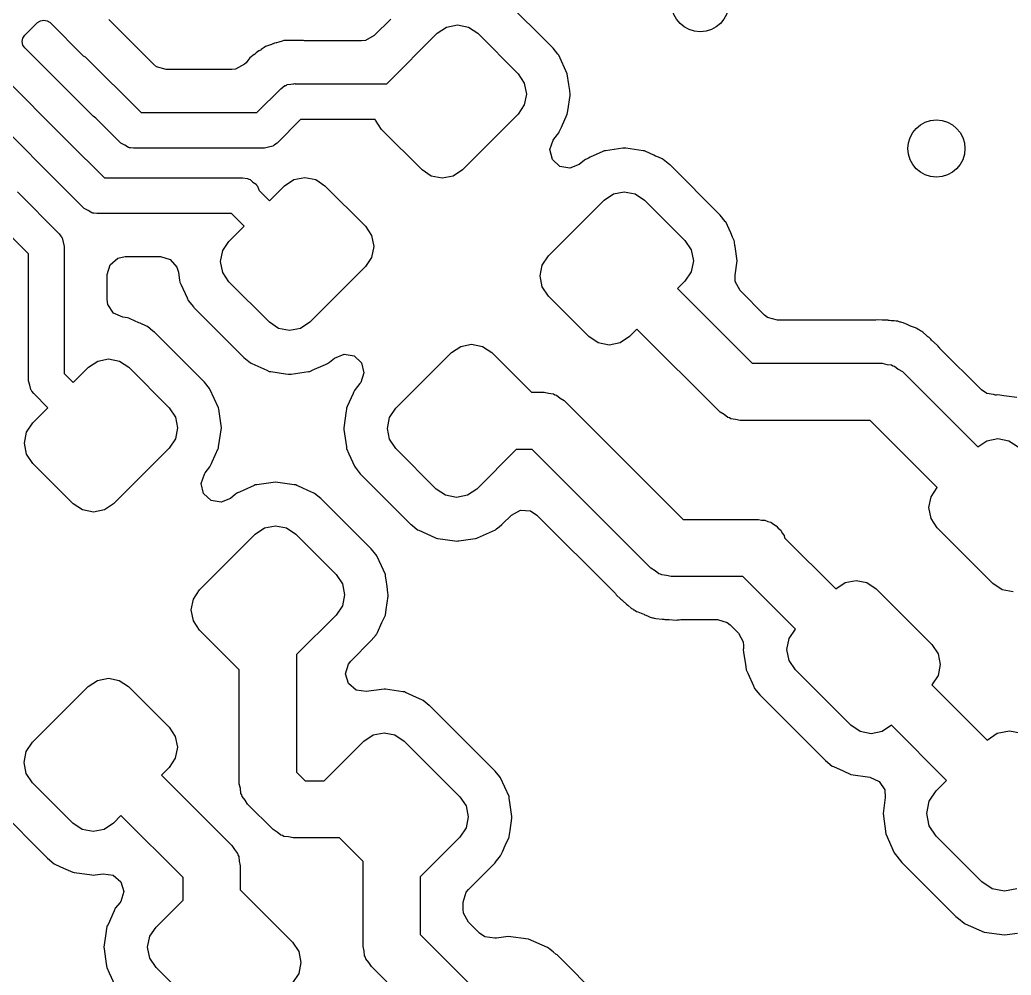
# Model space of a CAD drawing. Extents: x 4.14 to 8.85, y -5.31 to -1.77.
# Drawn here: x 4.9977 to 5.2706, y -3.2776 to -3.0145 of the extents above; entities that cross this region are included whole.
import ezdxf

# ---------------------------------------------------------------- set-up
doc = ezdxf.new("R2010")
doc.units = 0
doc.header["$MEASUREMENT"] = 0
doc.layers.add('BLACK', color=7, linetype='CONTINUOUS')

msp = doc.modelspace()

# ---------------------------------------------------------------- linework, layer by layer
at = {"layer": 'BLACK', "linetype": 'CONTINUOUS'}
for p, q in [((5.14454, -3.02236), (5.13077, -3.00859)), ((4.99908, -3.01881), (5.00256, -3.01533)), ((5.00256, -3.01533), (5.00336, -3.0148)), ((5.00336, -3.0148), (5.0043, -3.01461)), ((5.0043, -3.01461), (5.00525, -3.0148)), ((5.00525, -3.0148), (5.00604, -3.01533)), ((5.00604, -3.01533), (5.01514, -3.02443)), ((5.03449, -3.0268), (5.02218, -3.01449)), ((5.0998, -3.01433), (5.09527, -3.01886)), ((5.09872, -3.03214), (5.11259, -3.01827)), ((5.11259, -3.01827), (5.11514, -3.01657)), ((5.11514, -3.01657), (5.11815, -3.01597)), ((5.11815, -3.01597), (5.12117, -3.01657)), ((5.12117, -3.01657), (5.12372, -3.01827)), ((5.12372, -3.01827), (5.13486, -3.02941)), ((4.99836, -3.02055), (4.99855, -3.01961)), ((4.99855, -3.0215), (4.99836, -3.02055)), ((4.99855, -3.01961), (4.99908, -3.01881)), ((5.06782, -3.02094), (5.06741, -3.02114)), ((5.06823, -3.02087), (5.06782, -3.02094)), ((5.06828, -3.02086), (5.06823, -3.02087)), ((5.06823, -3.02087), (5.06823, -3.02087)), ((5.06833, -3.02085), (5.06828, -3.02086)), ((5.06899, -3.02069), (5.06833, -3.02085)), ((5.06991, -3.02039), (5.06899, -3.02069)), ((5.07035, -3.02025), (5.06991, -3.02039)), ((5.06991, -3.02039), (5.06991, -3.02039)), ((5.07565, -3.02025), (5.07035, -3.02025)), ((5.07579, -3.02029), (5.07565, -3.02025)), ((5.07607, -3.02031), (5.07579, -3.02029)), ((5.09176, -3.02031), (5.07607, -3.02031)), ((5.09282, -3.0202), (5.09176, -3.02031)), ((5.09527, -3.01886), (5.09282, -3.0202)), ((4.99908, -3.02229), (4.99855, -3.0215)), ((5.01788, -3.04108), (4.99908, -3.02229)), ((5.06268, -3.02373), (5.06225, -3.0241)), ((5.06277, -3.02367), (5.06268, -3.02373)), ((5.0631, -3.02334), (5.06277, -3.02367)), ((5.06351, -3.02313), (5.0631, -3.02334)), ((5.06359, -3.02307), (5.06351, -3.02313)), ((5.06408, -3.02278), (5.06359, -3.02307)), ((5.06414, -3.02273), (5.06408, -3.02278)), ((5.06493, -3.02216), (5.06414, -3.02273)), ((5.06414, -3.02273), (5.06414, -3.02273)), ((5.0653, -3.02189), (5.06493, -3.02216)), ((5.06667, -3.02144), (5.0653, -3.02189)), ((5.06674, -3.02142), (5.06667, -3.02144)), ((5.06667, -3.02144), (5.06667, -3.02144)), ((5.06737, -3.02116), (5.06674, -3.02142)), ((5.06741, -3.02114), (5.06737, -3.02116)), ((5.14583, -3.02397), (5.14454, -3.02236)), ((5.01514, -3.02443), (5.01569, -3.02473)), ((5.01569, -3.02473), (5.03104, -3.04008)), ((5.05995, -3.02636), (5.05951, -3.0268)), ((5.06045, -3.02577), (5.05995, -3.02636)), ((5.06075, -3.02536), (5.06045, -3.02577)), ((5.06101, -3.02501), (5.06075, -3.02536)), ((5.0622, -3.02414), (5.06101, -3.02501)), ((5.06225, -3.0241), (5.0622, -3.02414)), ((5.14606, -3.02425), (5.14583, -3.02397)), ((5.1484, -3.02939), (5.14606, -3.02425)), ((5.03531, -3.02746), (5.03449, -3.0268)), ((5.03799, -3.02825), (5.03531, -3.02746)), ((5.05601, -3.02825), (5.03799, -3.02825)), ((5.05706, -3.02813), (5.05601, -3.02825)), ((5.05951, -3.0268), (5.05706, -3.02813)), ((4.99212, -3.02925), (5.01092, -3.04804)), ((5.13486, -3.02941), (5.13656, -3.03196)), ((5.13656, -3.03196), (5.13716, -3.03498)), ((5.14883, -3.03239), (5.1484, -3.02939)), ((5.06296, -3.04008), (5.06952, -3.03352)), ((5.06952, -3.03352), (5.07065, -3.03268)), ((5.07065, -3.03268), (5.071, -3.0326)), ((5.071, -3.0326), (5.07128, -3.03239)), ((5.07128, -3.03239), (5.07233, -3.03231)), ((5.07233, -3.03231), (5.07293, -3.03218)), ((5.07293, -3.03218), (5.07307, -3.03214)), ((5.07307, -3.03214), (5.07312, -3.03214)), ((5.07312, -3.03214), (5.07336, -3.03209)), ((5.07336, -3.03209), (5.0735, -3.03214)), ((5.0735, -3.03214), (5.09872, -3.03214)), ((5.14906, -3.03403), (5.14883, -3.03239)), ((5.14907, -3.03413), (5.14906, -3.03403)), ((5.1492, -3.03498), (5.14907, -3.03413)), ((5.00396, -3.055), (4.98516, -3.03621)), ((5.13716, -3.03498), (5.13656, -3.03799)), ((5.14854, -3.03957), (5.14914, -3.03539)), ((5.14914, -3.03539), (5.1492, -3.03498)), ((5.03104, -3.04008), (5.06296, -3.04008)), ((5.13656, -3.03799), (5.13486, -3.04055)), ((5.1484, -3.04057), (5.14854, -3.03957)), ((5.01863, -3.04159), (5.01788, -3.04108)), ((5.02552, -3.04848), (5.01863, -3.04159)), ((5.07497, -3.04199), (5.06848, -3.04848)), ((5.09553, -3.04199), (5.07497, -3.04199)), ((5.09557, -3.04217), (5.09553, -3.04199)), ((5.09727, -3.04472), (5.09557, -3.04217)), ((5.13486, -3.04055), (5.11955, -3.05586)), ((5.14676, -3.04415), (5.1484, -3.04057)), ((5.10841, -3.05586), (5.09727, -3.04472)), ((5.14606, -3.0457), (5.14619, -3.04542)), ((5.14619, -3.04542), (5.14661, -3.04449)), ((5.14661, -3.04449), (5.14676, -3.04415)), ((5.01092, -3.04804), (5.01092, -3.04804)), ((5.01092, -3.04804), (5.02095, -3.05808)), ((5.14362, -3.0503), (5.14451, -3.04765)), ((5.14451, -3.04765), (5.14472, -3.04738)), ((5.14472, -3.04738), (5.14606, -3.0457)), ((5.02658, -3.04906), (5.02552, -3.04848)), ((5.0276, -3.04972), (5.02658, -3.04906)), ((5.02785, -3.04976), (5.0276, -3.04972)), ((5.02795, -3.04981), (5.02785, -3.04976)), ((5.02813, -3.0498), (5.02795, -3.04981)), ((5.029, -3.04992), (5.02813, -3.0498)), ((5.065, -3.04992), (5.029, -3.04992)), ((5.06616, -3.04958), (5.065, -3.04992)), ((5.06735, -3.04932), (5.06616, -3.04958)), ((5.06755, -3.04917), (5.06735, -3.04932)), ((5.06766, -3.04914), (5.06755, -3.04917)), ((5.06778, -3.049), (5.06766, -3.04914)), ((5.06848, -3.04848), (5.06778, -3.049)), ((5.14431, -3.05301), (5.14362, -3.0503)), ((5.15818, -3.05082), (5.15472, -3.05239)), ((5.1585, -3.05067), (5.15818, -3.05082)), ((5.15818, -3.05082), (5.15818, -3.05082)), ((5.15885, -3.05062), (5.1585, -3.05067)), ((5.15891, -3.05061), (5.15885, -3.05062)), ((5.15885, -3.05062), (5.15885, -3.05062)), ((5.16367, -3.04993), (5.15891, -3.05061)), ((5.15891, -3.05061), (5.15891, -3.05061)), ((5.16409, -3.04987), (5.16367, -3.04993)), ((5.1645, -3.04993), (5.16409, -3.04987)), ((5.16926, -3.05061), (5.1645, -3.04993)), ((5.16933, -3.05062), (5.16926, -3.05061)), ((5.16926, -3.05061), (5.16926, -3.05061)), ((5.16968, -3.05067), (5.16933, -3.05062)), ((5.16933, -3.05062), (5.16933, -3.05062)), ((5.17, -3.05082), (5.16968, -3.05067)), ((5.17223, -3.05183), (5.17, -3.05082)), ((5.17, -3.05082), (5.17, -3.05082)), ((5.14636, -3.05492), (5.14431, -3.05301)), ((5.15312, -3.0532), (5.15169, -3.05435)), ((5.15336, -3.05301), (5.15312, -3.0532)), ((5.15365, -3.05288), (5.15336, -3.05301)), ((5.15422, -3.05262), (5.15365, -3.05288)), ((5.15365, -3.05288), (5.15365, -3.05288)), ((5.15472, -3.05239), (5.15422, -3.05262)), ((5.15422, -3.05262), (5.15422, -3.05262)), ((5.17271, -3.05205), (5.17223, -3.05183)), ((5.17351, -3.05241), (5.17271, -3.05205)), ((5.17448, -3.05285), (5.17351, -3.05241)), ((5.17481, -3.05301), (5.17448, -3.05285)), ((5.17448, -3.05285), (5.17448, -3.05285)), ((5.17663, -3.05447), (5.17481, -3.05301)), ((5.01543, -3.06648), (5.00396, -3.055)), ((5.00396, -3.055), (5.00396, -3.055)), ((5.11096, -3.05756), (5.10841, -3.05586)), ((5.11955, -3.05586), (5.11699, -3.05756)), ((5.14911, -3.05542), (5.14636, -3.05492)), ((5.15169, -3.05435), (5.14911, -3.05542)), ((5.1767, -3.05452), (5.17663, -3.05447)), ((5.19048, -3.0683), (5.1767, -3.05452)), ((5.02095, -3.05808), (5.059, -3.05808)), ((5.059, -3.05808), (5.0604, -3.05828)), ((5.0604, -3.05828), (5.0607, -3.05847)), ((5.0607, -3.05847), (5.06105, -3.05853)), ((5.06105, -3.05853), (5.06184, -3.05921)), ((5.06184, -3.05921), (5.06273, -3.05978)), ((5.07055, -3.06024), (5.07311, -3.05853)), ((5.07311, -3.05853), (5.07612, -3.05794)), ((5.07612, -3.05794), (5.07913, -3.05853)), ((5.07913, -3.05853), (5.08169, -3.06024)), ((5.11398, -3.05816), (5.11096, -3.05756)), ((5.11699, -3.05756), (5.11398, -3.05816)), ((4.997, -3.06196), (5.00848, -3.07345)), ((5.06273, -3.05978), (5.06287, -3.06011)), ((5.06287, -3.06011), (5.06314, -3.06034)), ((5.06314, -3.06034), (5.06344, -3.06135)), ((5.06344, -3.06135), (5.06354, -3.06158)), ((5.06354, -3.06158), (5.06638, -3.06442)), ((5.06638, -3.06442), (5.07055, -3.06024)), ((5.08169, -3.06024), (5.09282, -3.07138)), ((5.16107, -3.0625), (5.16409, -3.0619)), ((5.16409, -3.0619), (5.1671, -3.0625)), ((5.14321, -3.07952), (5.15852, -3.06421)), ((5.15852, -3.06421), (5.16107, -3.0625)), ((5.1671, -3.0625), (5.16966, -3.06421)), ((5.16966, -3.06421), (5.18079, -3.07534)), ((5.0165, -3.06706), (5.01543, -3.06648)), ((5.01751, -3.06772), (5.0165, -3.06706)), ((5.00008, -3.07897), (4.99004, -3.06892)), ((5.01777, -3.06776), (5.01751, -3.06772)), ((5.01786, -3.06781), (5.01777, -3.06776)), ((5.01804, -3.0678), (5.01786, -3.06781)), ((5.01891, -3.06792), (5.01804, -3.0678)), ((5.05596, -3.06792), (5.01891, -3.06792)), ((5.05942, -3.07138), (5.05596, -3.06792)), ((5.19189, -3.07005), (5.19048, -3.0683)), ((5.19199, -3.07019), (5.19189, -3.07005)), ((5.05524, -3.07555), (5.05942, -3.07138)), ((5.09282, -3.07138), (5.09453, -3.07393)), ((5.19337, -3.0732), (5.19199, -3.07019)), ((5.00848, -3.07345), (5.009, -3.07415)), ((5.009, -3.07415), (5.00914, -3.07427)), ((5.00914, -3.07427), (5.00917, -3.07438)), ((5.00917, -3.07438), (5.00932, -3.07458)), ((5.00932, -3.07458), (5.00958, -3.07576)), ((5.05353, -3.07811), (5.05524, -3.07555)), ((5.09453, -3.07393), (5.09513, -3.07695)), ((5.18079, -3.07534), (5.1825, -3.0779)), ((5.19389, -3.07436), (5.19337, -3.0732)), ((5.19433, -3.07532), (5.19389, -3.07436)), ((5.19438, -3.07567), (5.19433, -3.07532)), ((5.00958, -3.07576), (5.00992, -3.07693)), ((5.00992, -3.07693), (5.00992, -3.11196)), ((5.05294, -3.08112), (5.05353, -3.07811)), ((5.09513, -3.07695), (5.09453, -3.07996)), ((5.1825, -3.0779), (5.1831, -3.08091)), ((5.19439, -3.07574), (5.19438, -3.07567)), ((5.19453, -3.07668), (5.19439, -3.07574)), ((5.19439, -3.07574), (5.19439, -3.07574)), ((5.19456, -3.07695), (5.19453, -3.07668)), ((5.19513, -3.08091), (5.19456, -3.07695)), ((5.00008, -3.114), (5.00008, -3.07897)), ((5.02254, -3.08203), (5.02465, -3.0802)), ((5.02465, -3.0802), (5.02671, -3.07975)), ((5.02671, -3.07975), (5.03641, -3.07975)), ((5.03641, -3.07975), (5.03909, -3.08054)), ((5.03909, -3.08054), (5.04092, -3.08265)), ((5.09453, -3.07996), (5.09282, -3.08251)), ((5.1415, -3.08207), (5.14321, -3.07952)), ((5.1831, -3.08091), (5.1825, -3.08393)), ((5.19456, -3.08489), (5.19513, -3.08091)), ((5.02175, -3.08471), (5.02254, -3.08203)), ((5.04092, -3.08265), (5.04132, -3.08401)), ((5.05353, -3.08413), (5.05294, -3.08112)), ((5.09282, -3.08251), (5.07751, -3.09782)), ((5.1409, -3.08509), (5.1415, -3.08207)), ((5.02175, -3.09155), (5.02175, -3.08471)), ((5.04132, -3.08401), (5.04165, -3.08635)), ((5.04165, -3.08635), (5.0417, -3.08671)), ((5.05524, -3.08669), (5.05353, -3.08413)), ((5.1415, -3.0881), (5.1409, -3.08509)), ((5.18079, -3.08648), (5.1787, -3.08857)), ((5.1825, -3.08393), (5.18079, -3.08648)), ((5.19462, -3.08664), (5.19456, -3.08489)), ((5.0417, -3.08671), (5.04173, -3.08677)), ((5.04173, -3.08677), (5.04197, -3.0873)), ((5.04197, -3.0873), (5.04372, -3.09115)), ((5.06638, -3.09782), (5.05524, -3.08669)), ((5.14321, -3.09066), (5.1415, -3.0881)), ((5.1787, -3.08857), (5.19926, -3.10913)), ((5.19596, -3.0891), (5.19462, -3.08664)), ((5.20271, -3.09584), (5.19596, -3.0891)), ((5.02195, -3.09295), (5.02175, -3.09155)), ((5.04372, -3.09115), (5.04404, -3.09185)), ((5.04404, -3.09185), (5.04547, -3.09363)), ((5.15434, -3.10179), (5.14321, -3.09066)), ((5.02347, -3.0953), (5.02195, -3.09295)), ((5.04547, -3.09363), (5.04556, -3.09374)), ((5.04556, -3.09374), (5.05933, -3.10751)), ((5.02601, -3.09646), (5.02347, -3.0953)), ((5.02729, -3.09664), (5.02601, -3.09646)), ((5.02771, -3.0967), (5.02729, -3.09664)), ((5.02729, -3.09664), (5.02729, -3.09664)), ((5.02803, -3.09685), (5.02771, -3.0967)), ((5.03048, -3.09796), (5.02803, -3.09685)), ((5.02803, -3.09685), (5.02803, -3.09685)), ((5.20353, -3.09651), (5.20271, -3.09584)), ((5.20622, -3.0973), (5.20353, -3.09651)), ((5.23245, -3.0973), (5.20622, -3.0973)), ((5.23289, -3.09725), (5.23245, -3.0973)), ((5.2333, -3.09723), (5.23289, -3.09725)), ((5.23289, -3.09725), (5.23289, -3.09725)), ((5.23371, -3.09714), (5.2333, -3.09723)), ((5.23503, -3.09724), (5.23371, -3.09714)), ((5.23564, -3.09728), (5.23503, -3.09724)), ((5.236, -3.0973), (5.23564, -3.09728)), ((5.2366, -3.0973), (5.236, -3.0973)), ((5.23682, -3.09733), (5.2366, -3.0973)), ((5.23712, -3.09738), (5.23682, -3.09733)), ((5.23682, -3.09733), (5.23682, -3.09733)), ((5.23751, -3.09742), (5.23712, -3.09738)), ((5.23787, -3.09745), (5.23751, -3.09742)), ((5.23801, -3.09746), (5.23787, -3.09745)), ((5.23836, -3.09748), (5.23801, -3.09746)), ((5.03081, -3.09811), (5.03048, -3.09796)), ((5.03251, -3.09889), (5.03081, -3.09811)), ((5.03285, -3.09904), (5.03251, -3.09889)), ((5.03251, -3.09889), (5.03251, -3.09889)), ((5.03434, -3.10024), (5.03285, -3.09904)), ((5.06893, -3.09953), (5.06638, -3.09782)), ((5.07195, -3.10013), (5.06893, -3.09953)), ((5.07496, -3.09953), (5.07195, -3.10013)), ((5.07751, -3.09782), (5.07496, -3.09953)), ((5.16757, -3.0997), (5.16548, -3.10179)), ((5.19043, -3.12257), (5.16757, -3.0997)), ((5.23892, -3.09753), (5.23836, -3.09748)), ((5.23934, -3.09756), (5.23892, -3.09753)), ((5.23892, -3.09753), (5.23892, -3.09753)), ((5.23973, -3.0977), (5.23934, -3.09756)), ((5.24004, -3.09777), (5.23973, -3.0977)), ((5.24017, -3.09781), (5.24004, -3.09777)), ((5.24047, -3.0979), (5.24017, -3.09781)), ((5.24089, -3.09796), (5.24047, -3.0979)), ((5.24195, -3.09846), (5.24089, -3.09796)), ((5.24251, -3.09873), (5.24195, -3.09846)), ((5.24254, -3.09874), (5.24251, -3.09873)), ((5.24251, -3.09873), (5.24251, -3.09873)), ((5.24291, -3.0989), (5.24254, -3.09874)), ((5.24423, -3.09939), (5.24291, -3.0989)), ((5.24463, -3.09954), (5.24423, -3.09939)), ((5.24496, -3.09979), (5.24463, -3.09954)), ((5.24523, -3.09994), (5.24496, -3.09979)), ((5.24536, -3.10001), (5.24523, -3.09994)), ((5.24562, -3.10018), (5.24536, -3.10001)), ((5.24585, -3.10029), (5.24562, -3.10018)), ((5.03474, -3.10056), (5.03434, -3.10024)), ((5.04851, -3.11433), (5.03474, -3.10056)), ((5.1569, -3.1035), (5.15434, -3.10179)), ((5.16548, -3.10179), (5.16293, -3.1035)), ((5.246, -3.10036), (5.24585, -3.10029)), ((5.24626, -3.1006), (5.246, -3.10036)), ((5.24737, -3.10157), (5.24626, -3.1006)), ((5.24768, -3.10182), (5.24737, -3.10157)), ((5.24771, -3.10185), (5.24768, -3.10182)), ((5.24786, -3.10196), (5.24771, -3.10185)), ((5.24771, -3.10185), (5.24771, -3.10185)), ((5.248, -3.10207), (5.24786, -3.10196)), ((5.24844, -3.10251), (5.248, -3.10207)), ((5.24866, -3.10272), (5.24844, -3.10251)), ((5.24869, -3.10274), (5.24866, -3.10272)), ((5.25023, -3.1041), (5.24869, -3.10274)), ((5.24869, -3.10274), (5.24869, -3.10274)), ((5.11649, -3.10618), (5.11904, -3.10447)), ((5.11904, -3.10447), (5.12205, -3.10387)), ((5.12205, -3.10387), (5.12507, -3.10447)), ((5.12507, -3.10447), (5.12762, -3.10618)), ((5.15991, -3.1041), (5.1569, -3.1035)), ((5.16293, -3.1035), (5.15991, -3.1041)), ((5.25045, -3.10445), (5.25023, -3.1041)), ((5.25067, -3.10471), (5.25045, -3.10445)), ((5.25093, -3.105), (5.25067, -3.10471)), ((5.25095, -3.10502), (5.25093, -3.105)), ((5.26241, -3.11648), (5.25095, -3.10502)), ((5.01911, -3.10853), (5.02212, -3.10794)), ((5.02212, -3.10794), (5.02513, -3.10853)), ((5.05933, -3.10751), (5.06122, -3.10903)), ((5.08291, -3.10883), (5.08434, -3.10768)), ((5.08434, -3.10768), (5.08693, -3.10662)), ((5.08693, -3.10662), (5.08968, -3.10712)), ((5.08968, -3.10712), (5.09172, -3.10902)), ((5.10118, -3.12149), (5.11649, -3.10618)), ((5.12762, -3.10618), (5.13854, -3.11709)), ((5.01238, -3.11442), (5.01655, -3.11024)), ((5.01655, -3.11024), (5.01911, -3.10853)), ((5.02513, -3.10853), (5.02769, -3.11024)), ((5.02769, -3.11024), (5.03882, -3.12138)), ((5.06122, -3.10903), (5.06155, -3.10918)), ((5.06155, -3.10918), (5.06155, -3.10918)), ((5.06155, -3.10918), (5.06571, -3.11107)), ((5.06571, -3.11107), (5.06636, -3.11136)), ((5.07753, -3.11136), (5.07811, -3.1111)), ((5.07811, -3.1111), (5.07818, -3.11107)), ((5.07818, -3.11107), (5.08182, -3.10942)), ((5.08182, -3.10942), (5.08239, -3.10916)), ((5.08182, -3.10942), (5.08182, -3.10942)), ((5.08239, -3.10916), (5.08267, -3.10903)), ((5.08239, -3.10916), (5.08239, -3.10916)), ((5.08267, -3.10903), (5.08291, -3.10883)), ((5.09172, -3.10902), (5.09241, -3.11173)), ((5.19926, -3.10913), (5.23508, -3.10913)), ((5.23508, -3.10913), (5.23636, -3.10942)), ((5.23636, -3.10942), (5.23767, -3.10957)), ((5.23767, -3.10957), (5.23805, -3.10981)), ((5.23805, -3.10981), (5.23849, -3.10991)), ((5.23849, -3.10991), (5.23952, -3.11073)), ((5.23952, -3.11073), (5.24063, -3.11143)), ((5.00992, -3.11196), (5.01238, -3.11442)), ((5.06636, -3.11136), (5.06671, -3.11141)), ((5.06671, -3.11141), (5.06671, -3.11141)), ((5.06671, -3.11141), (5.06677, -3.11142)), ((5.06677, -3.11142), (5.06677, -3.11142)), ((5.06677, -3.11142), (5.07085, -3.11201)), ((5.07085, -3.11201), (5.0716, -3.11211)), ((5.0716, -3.11211), (5.07195, -3.11216)), ((5.07195, -3.11216), (5.07236, -3.1121)), ((5.07236, -3.1121), (5.07712, -3.11142)), ((5.07712, -3.11142), (5.07718, -3.11141)), ((5.07712, -3.11142), (5.07712, -3.11142)), ((5.07718, -3.11141), (5.07753, -3.11136)), ((5.07718, -3.11141), (5.07718, -3.11141)), ((5.09241, -3.11173), (5.09152, -3.11438)), ((5.24063, -3.11143), (5.26138, -3.13218)), ((5.00042, -3.11516), (5.00008, -3.114)), ((5.00068, -3.11635), (5.00042, -3.11516)), ((5.00083, -3.11655), (5.00068, -3.11635)), ((5.00086, -3.11666), (5.00083, -3.11655)), ((5.04989, -3.11605), (5.04851, -3.11433)), ((5.05003, -3.11622), (5.04989, -3.11605)), ((5.05236, -3.12136), (5.05003, -3.11622)), ((5.08997, -3.11633), (5.08984, -3.11661)), ((5.09132, -3.11466), (5.08997, -3.11633)), ((5.09152, -3.11438), (5.09132, -3.11466)), ((5.26386, -3.11748), (5.26241, -3.11648)), ((5.001, -3.11678), (5.00086, -3.11666)), ((5.00152, -3.11748), (5.001, -3.11678)), ((5.00542, -3.12138), (5.00152, -3.11748)), ((5.08945, -3.11748), (5.08783, -3.12104)), ((5.08958, -3.11718), (5.08945, -3.11748)), ((5.08984, -3.11661), (5.08958, -3.11718)), ((5.08958, -3.11718), (5.08958, -3.11718)), ((5.08984, -3.11661), (5.08984, -3.11661)), ((5.13854, -3.11709), (5.14198, -3.11709)), ((5.14198, -3.11709), (5.14326, -3.11739)), ((5.14326, -3.11739), (5.14457, -3.11754)), ((5.14457, -3.11754), (5.14495, -3.11778)), ((5.14495, -3.11778), (5.14539, -3.11788)), ((5.14539, -3.11788), (5.14642, -3.1187)), ((5.14642, -3.1187), (5.14753, -3.1194)), ((5.26573, -3.11775), (5.26386, -3.11748)), ((5.26626, -3.1179), (5.26573, -3.11775)), ((5.26653, -3.1179), (5.26626, -3.1179)), ((5.26695, -3.11784), (5.26653, -3.1179)), ((5.26852, -3.11806), (5.26695, -3.11784)), ((5.26929, -3.11817), (5.26852, -3.11806)), ((5.27212, -3.11858), (5.26929, -3.11817)), ((5.00124, -3.12555), (5.00542, -3.12138)), ((5.03882, -3.12138), (5.04053, -3.12393)), ((5.05242, -3.12177), (5.05236, -3.12136)), ((5.05279, -3.12431), (5.05242, -3.12177)), ((5.05242, -3.12177), (5.05242, -3.12177)), ((5.08758, -3.12188), (5.08753, -3.12218)), ((5.08764, -3.12147), (5.08758, -3.12188)), ((5.08758, -3.12188), (5.08758, -3.12188)), ((5.08783, -3.12104), (5.08764, -3.12147)), ((5.09947, -3.12404), (5.10118, -3.12149)), ((5.14753, -3.1194), (5.18026, -3.15213)), ((5.04053, -3.12393), (5.04113, -3.12695)), ((5.05316, -3.12695), (5.05279, -3.12431)), ((5.08753, -3.12218), (5.08686, -3.12687)), ((5.09887, -3.12705), (5.09947, -3.12404)), ((5.19155, -3.12327), (5.19043, -3.12257)), ((5.19257, -3.12409), (5.19155, -3.12327)), ((5.19301, -3.12419), (5.19257, -3.12409)), ((5.1934, -3.12443), (5.19301, -3.12419)), ((5.1947, -3.12458), (5.1934, -3.12443)), ((5.19599, -3.12487), (5.1947, -3.12458)), ((4.99953, -3.12811), (5.00124, -3.12555)), ((5.04113, -3.12695), (5.04053, -3.12996)), ((5.05241, -3.13218), (5.05316, -3.12695)), ((5.08686, -3.12687), (5.08684, -3.12705)), ((5.08684, -3.12705), (5.08689, -3.1274)), ((5.08689, -3.1274), (5.08757, -3.13218)), ((5.09947, -3.13007), (5.09887, -3.12705)), ((5.2318, -3.12487), (5.19599, -3.12487)), ((5.25024, -3.14331), (5.2318, -3.12487)), ((4.99894, -3.13112), (4.99953, -3.12811)), ((5.04053, -3.12996), (5.03882, -3.13251)), ((5.10118, -3.13262), (5.09947, -3.13007)), ((5.26393, -3.13047), (5.26695, -3.12987)), ((5.26695, -3.12987), (5.26996, -3.13047)), ((4.99953, -3.13413), (4.99894, -3.13112)), ((5.03882, -3.13251), (5.02351, -3.14782)), ((5.05065, -3.1363), (5.05231, -3.13264)), ((5.05231, -3.13264), (5.05236, -3.13253)), ((5.05236, -3.13253), (5.05241, -3.13218)), ((5.08757, -3.13218), (5.08764, -3.13264)), ((5.08764, -3.13264), (5.08829, -3.13408)), ((5.11231, -3.14376), (5.10118, -3.13262)), ((5.13436, -3.13284), (5.12345, -3.14376)), ((5.13871, -3.13284), (5.13436, -3.13284)), ((5.17143, -3.16557), (5.13871, -3.13284)), ((5.26138, -3.13218), (5.26393, -3.13047)), ((5.26996, -3.13047), (5.27251, -3.13218)), ((5.00124, -3.13669), (4.99953, -3.13413)), ((5.08829, -3.13408), (5.08983, -3.13746)), ((5.01238, -3.14782), (5.00124, -3.13669)), ((5.04868, -3.13934), (5.05003, -3.13767)), ((5.05003, -3.13767), (5.05047, -3.1367)), ((5.05047, -3.1367), (5.05065, -3.1363)), ((5.08983, -3.13746), (5.08997, -3.13778)), ((5.08997, -3.13778), (5.09139, -3.13955)), ((5.04759, -3.14227), (5.04848, -3.13962)), ((5.04848, -3.13962), (5.04868, -3.13934)), ((5.09139, -3.13955), (5.09149, -3.13967)), ((5.09149, -3.13967), (5.10526, -3.15344)), ((5.04828, -3.14498), (5.04759, -3.14227)), ((5.06215, -3.14278), (5.05937, -3.14404)), ((5.06247, -3.14264), (5.06215, -3.14278)), ((5.06215, -3.14278), (5.06215, -3.14278)), ((5.06282, -3.14259), (5.06247, -3.14264)), ((5.06288, -3.14258), (5.06282, -3.14259)), ((5.06282, -3.14259), (5.06282, -3.14259)), ((5.06741, -3.14193), (5.06288, -3.14258)), ((5.06288, -3.14258), (5.06288, -3.14258)), ((5.06805, -3.14184), (5.06741, -3.14193)), ((5.0687, -3.14193), (5.06805, -3.14184)), ((5.07323, -3.14258), (5.0687, -3.14193)), ((5.07329, -3.14259), (5.07323, -3.14258)), ((5.07323, -3.14258), (5.07323, -3.14258)), ((5.07364, -3.14264), (5.07329, -3.14259)), ((5.07329, -3.14259), (5.07329, -3.14259)), ((5.07396, -3.14278), (5.07364, -3.14264)), ((5.07524, -3.14336), (5.07396, -3.14278)), ((5.07396, -3.14278), (5.07396, -3.14278)), ((5.07562, -3.14354), (5.07524, -3.14336)), ((5.07798, -3.14461), (5.07562, -3.14354)), ((5.11487, -3.14547), (5.11231, -3.14376)), ((5.12345, -3.14376), (5.12089, -3.14547)), ((5.24853, -3.14587), (5.25024, -3.14331)), ((5.05032, -3.14688), (5.04828, -3.14498)), ((5.05566, -3.14632), (5.05307, -3.14738)), ((5.05709, -3.14517), (5.05566, -3.14632)), ((5.05733, -3.14497), (5.05709, -3.14517)), ((5.05761, -3.14484), (5.05733, -3.14497)), ((5.05818, -3.14458), (5.05761, -3.14484)), ((5.05761, -3.14484), (5.05761, -3.14484)), ((5.05937, -3.14404), (5.05818, -3.14458)), ((5.05818, -3.14458), (5.05818, -3.14458)), ((5.07845, -3.14482), (5.07798, -3.14461)), ((5.07878, -3.14497), (5.07845, -3.14482)), ((5.07845, -3.14482), (5.07845, -3.14482)), ((5.0805, -3.14635), (5.07878, -3.14497)), ((5.08067, -3.14649), (5.0805, -3.14635)), ((5.09444, -3.16026), (5.08067, -3.14649)), ((5.11788, -3.14606), (5.11487, -3.14547)), ((5.12089, -3.14547), (5.11788, -3.14606)), ((5.24794, -3.14888), (5.24853, -3.14587)), ((5.01493, -3.14953), (5.01238, -3.14782)), ((5.02351, -3.14782), (5.02096, -3.14953)), ((5.05307, -3.14738), (5.05032, -3.14688)), ((5.24853, -3.15189), (5.24794, -3.14888)), ((5.01795, -3.15013), (5.01493, -3.14953)), ((5.02096, -3.14953), (5.01795, -3.15013)), ((5.13049, -3.15344), (5.13303, -3.15091)), ((5.13303, -3.15091), (5.13548, -3.14957)), ((5.13548, -3.14957), (5.13827, -3.14977)), ((5.13827, -3.14977), (5.14004, -3.15091)), ((5.14004, -3.15091), (5.16111, -3.17198)), ((5.25024, -3.15445), (5.24853, -3.15189)), ((5.06249, -3.15618), (5.06504, -3.15447)), ((5.06504, -3.15447), (5.06805, -3.15387)), ((5.06805, -3.15387), (5.07107, -3.15447)), ((5.07107, -3.15447), (5.07362, -3.15618)), ((5.10526, -3.15344), (5.10537, -3.15353)), ((5.10537, -3.15353), (5.10537, -3.15353)), ((5.10537, -3.15353), (5.10576, -3.15384)), ((5.10576, -3.15384), (5.10715, -3.15496)), ((5.1286, -3.15496), (5.12889, -3.15473)), ((5.12889, -3.15473), (5.12961, -3.15415)), ((5.12961, -3.15415), (5.13039, -3.15353)), ((5.13039, -3.15353), (5.13049, -3.15344)), ((5.13039, -3.15353), (5.13039, -3.15353)), ((5.18026, -3.15213), (5.20101, -3.15213)), ((5.20101, -3.15213), (5.20187, -3.15232)), ((5.20187, -3.15232), (5.20276, -3.15232)), ((5.20276, -3.15232), (5.20356, -3.15271)), ((5.20356, -3.15271), (5.20443, -3.15291)), ((5.20443, -3.15291), (5.20512, -3.15346)), ((5.20512, -3.15346), (5.20591, -3.15385)), ((5.20591, -3.15385), (5.20647, -3.15454)), ((5.20647, -3.15454), (5.20716, -3.1551)), ((5.26555, -3.16976), (5.25024, -3.15445)), ((5.04718, -3.17149), (5.06249, -3.15618)), ((5.07362, -3.15618), (5.08476, -3.16731)), ((5.10715, -3.15496), (5.10749, -3.15511)), ((5.10749, -3.15511), (5.10749, -3.15511)), ((5.10749, -3.15511), (5.11189, -3.15712)), ((5.11189, -3.15712), (5.11229, -3.1573)), ((5.11229, -3.1573), (5.11264, -3.15735)), ((5.11264, -3.15735), (5.11264, -3.15735)), ((5.11264, -3.15735), (5.11271, -3.15736)), ((5.11271, -3.15736), (5.11271, -3.15736)), ((5.11271, -3.15736), (5.11747, -3.15804)), ((5.11857, -3.158), (5.12305, -3.15736)), ((5.12305, -3.15736), (5.12312, -3.15735)), ((5.12305, -3.15736), (5.12305, -3.15736)), ((5.12312, -3.15735), (5.12347, -3.1573)), ((5.12312, -3.15735), (5.12312, -3.15735)), ((5.12347, -3.1573), (5.12369, -3.15719)), ((5.12369, -3.15719), (5.1286, -3.15496)), ((5.20716, -3.1551), (5.20754, -3.15589)), ((5.20754, -3.15589), (5.2081, -3.15659)), ((5.2081, -3.15659), (5.20823, -3.15716)), ((5.20823, -3.15716), (5.22231, -3.17124)), ((5.11747, -3.15804), (5.11788, -3.1581)), ((5.11788, -3.1581), (5.11823, -3.15805)), ((5.11823, -3.15805), (5.11857, -3.158)), ((5.09573, -3.16187), (5.09444, -3.16026)), ((5.09596, -3.16215), (5.09573, -3.16187)), ((5.09722, -3.16491), (5.09596, -3.16215)), ((5.09775, -3.16609), (5.09722, -3.16491)), ((5.17255, -3.16627), (5.17143, -3.16557)), ((5.08476, -3.16731), (5.08647, -3.16987)), ((5.0983, -3.16729), (5.09775, -3.16609)), ((5.09834, -3.16755), (5.0983, -3.16729)), ((5.09836, -3.16771), (5.09834, -3.16755)), ((5.09851, -3.16879), (5.09836, -3.16771)), ((5.09836, -3.16771), (5.09836, -3.16771)), ((5.17357, -3.16709), (5.17255, -3.16627)), ((5.17401, -3.16719), (5.17357, -3.16709)), ((5.1744, -3.16743), (5.17401, -3.16719)), ((5.1757, -3.16758), (5.1744, -3.16743)), ((5.17699, -3.16787), (5.1757, -3.16758)), ((5.19667, -3.16787), (5.17699, -3.16787)), ((5.21118, -3.18238), (5.19667, -3.16787)), ((5.08647, -3.16987), (5.08706, -3.17288)), ((5.09877, -3.17056), (5.09851, -3.16879)), ((5.09902, -3.17233), (5.09877, -3.17056)), ((5.22231, -3.17124), (5.22487, -3.16953)), ((5.22487, -3.16953), (5.22788, -3.16894)), ((5.22788, -3.16894), (5.23089, -3.16953)), ((5.23089, -3.16953), (5.23345, -3.17124)), ((5.26811, -3.17147), (5.26555, -3.16976)), ((5.04547, -3.17404), (5.04718, -3.17149)), ((5.08706, -3.17288), (5.08647, -3.17589)), ((5.09851, -3.17695), (5.09904, -3.17329)), ((5.0991, -3.17288), (5.09902, -3.17233)), ((5.09904, -3.17329), (5.0991, -3.17288)), ((5.16111, -3.17198), (5.16113, -3.172)), ((5.16113, -3.172), (5.1614, -3.17229)), ((5.1614, -3.17229), (5.16162, -3.17255)), ((5.16162, -3.17255), (5.16184, -3.1729)), ((5.16184, -3.1729), (5.16314, -3.17405)), ((5.23345, -3.17124), (5.24876, -3.18655)), ((5.27112, -3.17206), (5.26811, -3.17147)), ((5.04487, -3.17705), (5.04547, -3.17404)), ((5.08647, -3.17589), (5.08476, -3.17845)), ((5.16314, -3.17405), (5.1634, -3.17428)), ((5.1634, -3.17428), (5.16363, -3.17449)), ((5.16363, -3.17449), (5.16407, -3.17493)), ((5.16407, -3.17493), (5.16421, -3.17504)), ((5.16421, -3.17504), (5.16421, -3.17504)), ((5.16421, -3.17504), (5.16439, -3.17518)), ((5.16439, -3.17518), (5.1647, -3.17543)), ((5.1647, -3.17543), (5.16506, -3.17574)), ((5.16506, -3.17574), (5.16607, -3.17664)), ((5.04547, -3.18007), (5.04487, -3.17705)), ((5.08476, -3.17845), (5.07384, -3.18936)), ((5.09735, -3.18055), (5.0983, -3.17847)), ((5.0983, -3.17847), (5.09851, -3.17695)), ((5.16607, -3.17664), (5.16639, -3.17679)), ((5.16639, -3.17679), (5.16639, -3.17679)), ((5.16639, -3.17679), (5.16645, -3.17682)), ((5.16645, -3.17682), (5.16671, -3.17699)), ((5.16671, -3.17699), (5.16683, -3.17706)), ((5.16683, -3.17706), (5.16711, -3.17721)), ((5.16711, -3.17721), (5.16744, -3.17746)), ((5.16744, -3.17746), (5.16783, -3.17761)), ((5.16783, -3.17761), (5.16783, -3.17761)), ((5.16783, -3.17761), (5.16915, -3.1781)), ((5.16915, -3.1781), (5.16952, -3.17826)), ((5.16952, -3.17826), (5.16955, -3.17827)), ((5.16955, -3.17827), (5.16955, -3.17827)), ((5.16955, -3.17827), (5.17063, -3.17878)), ((5.17063, -3.17878), (5.17118, -3.17904)), ((5.17118, -3.17904), (5.17153, -3.17909)), ((5.17153, -3.17909), (5.17153, -3.17909)), ((5.17153, -3.17909), (5.17159, -3.1791)), ((5.17159, -3.1791), (5.17189, -3.17919)), ((5.17189, -3.17919), (5.17203, -3.17923)), ((5.17203, -3.17923), (5.17233, -3.1793)), ((5.17233, -3.1793), (5.17273, -3.17944)), ((5.04718, -3.18262), (5.04547, -3.18007)), ((5.0961, -3.1833), (5.09735, -3.18055)), ((5.17273, -3.17944), (5.17455, -3.17958)), ((5.17455, -3.17958), (5.17495, -3.17962)), ((5.17495, -3.17962), (5.17524, -3.17967)), ((5.17524, -3.17967), (5.17524, -3.17967)), ((5.17524, -3.17967), (5.17546, -3.1797)), ((5.17546, -3.1797), (5.17606, -3.1797)), ((5.17606, -3.1797), (5.17643, -3.17972)), ((5.17643, -3.17972), (5.17835, -3.17986)), ((5.17835, -3.17986), (5.17876, -3.17977)), ((5.17876, -3.17977), (5.17918, -3.17975)), ((5.17918, -3.17975), (5.17961, -3.1797)), ((5.17918, -3.17975), (5.17918, -3.17975)), ((5.17961, -3.1797), (5.18972, -3.1797)), ((5.18972, -3.1797), (5.1924, -3.18049)), ((5.1924, -3.18049), (5.19323, -3.18116)), ((5.19323, -3.18116), (5.19548, -3.18341)), ((5.05809, -3.19354), (5.04718, -3.18262)), ((5.09444, -3.18549), (5.09573, -3.18389)), ((5.09573, -3.18389), (5.09577, -3.18385)), ((5.09577, -3.18385), (5.09596, -3.1836)), ((5.09577, -3.18385), (5.09577, -3.18385)), ((5.09596, -3.1836), (5.0961, -3.1833)), ((5.19548, -3.18341), (5.19682, -3.18587)), ((5.20947, -3.18493), (5.21118, -3.18238)), ((5.08881, -3.19112), (5.09444, -3.18549)), ((5.19682, -3.18587), (5.19686, -3.18698)), ((5.19686, -3.18698), (5.1969, -3.18726)), ((5.1969, -3.18753), (5.19688, -3.18767)), ((5.1969, -3.18726), (5.1969, -3.18753)), ((5.20887, -3.18795), (5.20947, -3.18493)), ((5.24876, -3.18655), (5.25047, -3.18911)), ((5.07384, -3.18936), (5.07384, -3.22171)), ((5.19688, -3.18767), (5.19684, -3.18795)), ((5.19684, -3.18795), (5.19694, -3.18865)), ((5.19694, -3.18865), (5.19743, -3.19212)), ((5.20947, -3.19096), (5.20887, -3.18795)), ((5.25047, -3.18911), (5.25106, -3.19212)), ((5.08736, -3.19463), (5.08815, -3.19195)), ((5.08815, -3.19195), (5.08881, -3.19112)), ((5.19743, -3.19212), (5.19752, -3.19272)), ((5.19752, -3.19272), (5.19764, -3.19353)), ((5.21118, -3.19351), (5.20947, -3.19096)), ((5.25106, -3.19212), (5.25047, -3.19513)), ((5.05809, -3.22497), (5.05809, -3.19354)), ((5.08815, -3.19731), (5.08736, -3.19463)), ((5.19764, -3.19353), (5.19805, -3.19443)), ((5.19805, -3.19443), (5.19965, -3.19797)), ((5.22649, -3.20882), (5.21118, -3.19351)), ((5.25047, -3.19513), (5.24876, -3.19769)), ((5.00118, -3.21349), (5.01649, -3.19818)), ((5.01649, -3.19818), (5.01904, -3.19647)), ((5.01904, -3.19647), (5.02205, -3.19587)), ((5.02205, -3.19587), (5.02507, -3.19647)), ((5.02507, -3.19647), (5.02762, -3.19818)), ((5.02762, -3.19818), (5.03876, -3.20931)), ((5.09026, -3.19914), (5.08815, -3.19731)), ((5.19965, -3.19797), (5.19997, -3.19867)), ((5.24876, -3.19769), (5.24876, -3.19769)), ((5.24876, -3.19769), (5.26395, -3.21288)), ((5.09302, -3.19954), (5.09026, -3.19914)), ((5.09795, -3.19884), (5.09302, -3.19954)), ((5.09836, -3.1989), (5.09795, -3.19884)), ((5.10312, -3.19958), (5.09836, -3.1989)), ((5.10318, -3.19959), (5.10312, -3.19958)), ((5.10312, -3.19958), (5.10312, -3.19958)), ((5.10353, -3.19964), (5.10318, -3.19959)), ((5.10318, -3.19959), (5.10318, -3.19959)), ((5.10385, -3.19978), (5.10353, -3.19964)), ((5.10485, -3.20024), (5.10385, -3.19978)), ((5.10385, -3.19978), (5.10385, -3.19978)), ((5.10687, -3.20116), (5.10485, -3.20024)), ((5.10834, -3.20182), (5.10687, -3.20116)), ((5.19997, -3.19867), (5.20139, -3.20044)), ((5.20139, -3.20044), (5.20149, -3.20056)), ((5.20149, -3.20056), (5.21944, -3.21851)), ((5.10867, -3.20197), (5.10834, -3.20182)), ((5.10834, -3.20182), (5.10834, -3.20182)), ((5.1104, -3.20336), (5.10867, -3.20197)), ((5.11056, -3.20349), (5.1104, -3.20336)), ((5.12851, -3.22144), (5.11056, -3.20349)), ((5.03876, -3.20931), (5.04047, -3.21187)), ((5.22904, -3.21053), (5.22649, -3.20882)), ((5.23762, -3.20882), (5.23507, -3.21053)), ((5.2528, -3.224), (5.23762, -3.20882)), ((5.04047, -3.21187), (5.04106, -3.21488)), ((5.09238, -3.21318), (5.09493, -3.21147)), ((5.09493, -3.21147), (5.09795, -3.21087)), ((5.09795, -3.21087), (5.10096, -3.21147)), ((5.10096, -3.21147), (5.10351, -3.21318)), ((5.23205, -3.21113), (5.22904, -3.21053)), ((5.23507, -3.21053), (5.23205, -3.21113)), ((5.26395, -3.21288), (5.26673, -3.21102)), ((5.26673, -3.21102), (5.27012, -3.21034)), ((5.27012, -3.21034), (5.27351, -3.21102)), ((4.99947, -3.21604), (5.00118, -3.21349)), ((5.08146, -3.22409), (5.09238, -3.21318)), ((5.10351, -3.21318), (5.11882, -3.22849)), ((4.99887, -3.21905), (4.99947, -3.21604)), ((5.04106, -3.21488), (5.04047, -3.21789)), ((4.99947, -3.22207), (4.99887, -3.21905)), ((5.04047, -3.21789), (5.03876, -3.22045)), ((5.21944, -3.21851), (5.22133, -3.22003)), ((5.22133, -3.22003), (5.22166, -3.22018)), ((5.22166, -3.22018), (5.22166, -3.22018)), ((5.22166, -3.22018), (5.22434, -3.2214)), ((5.00118, -3.22462), (4.99947, -3.22207)), ((5.03876, -3.22045), (5.03667, -3.22253)), ((5.03667, -3.22253), (5.05608, -3.24194)), ((5.07384, -3.22171), (5.07623, -3.22409)), ((5.1298, -3.22304), (5.12851, -3.22144)), ((5.22434, -3.2214), (5.22647, -3.22236)), ((5.22647, -3.22236), (5.23171, -3.22311)), ((5.01231, -3.23576), (5.00118, -3.22462)), ((5.05839, -3.22625), (5.05809, -3.22497)), ((5.07623, -3.22409), (5.08146, -3.22409)), ((5.13003, -3.22333), (5.1298, -3.22304)), ((5.13236, -3.22847), (5.13003, -3.22333)), ((5.23171, -3.22311), (5.23426, -3.22427)), ((5.23426, -3.22427), (5.23577, -3.22662)), ((5.24994, -3.22686), (5.2528, -3.224)), ((5.05853, -3.22756), (5.05839, -3.22625)), ((5.05877, -3.22794), (5.05853, -3.22756)), ((5.05887, -3.22838), (5.05877, -3.22794)), ((5.05969, -3.22941), (5.05887, -3.22838)), ((5.23577, -3.22662), (5.23592, -3.2287)), ((5.24802, -3.22973), (5.24994, -3.22686)), ((5.06039, -3.23053), (5.05969, -3.22941)), ((5.0674, -3.23753), (5.06039, -3.23053)), ((5.11882, -3.22849), (5.12053, -3.23104)), ((5.12053, -3.23104), (5.12113, -3.23405)), ((5.13242, -3.22888), (5.13236, -3.22847)), ((5.13259, -3.23007), (5.13242, -3.22888)), ((5.13242, -3.22888), (5.13242, -3.22888)), ((5.13314, -3.2339), (5.13259, -3.23007)), ((5.23592, -3.2287), (5.23532, -3.23312)), ((5.24734, -3.23312), (5.24802, -3.22973)), ((4.99149, -3.23167), (5.00526, -3.24544)), ((5.02553, -3.23367), (5.02345, -3.23576)), ((5.04263, -3.25076), (5.02553, -3.23367)), ((5.13316, -3.23405), (5.13314, -3.2339)), ((5.23532, -3.23312), (5.23609, -3.23874)), ((5.24802, -3.23651), (5.24734, -3.23312)), ((5.01487, -3.23747), (5.01231, -3.23576)), ((5.02345, -3.23576), (5.02089, -3.23747)), ((5.12113, -3.23405), (5.12053, -3.23707)), ((5.13263, -3.23777), (5.13311, -3.2344)), ((5.13311, -3.2344), (5.13316, -3.23405)), ((5.24994, -3.23938), (5.24802, -3.23651)), ((5.01788, -3.23806), (5.01487, -3.23747)), ((5.02089, -3.23747), (5.01788, -3.23806)), ((5.06851, -3.23823), (5.0674, -3.23753)), ((5.06954, -3.23906), (5.06851, -3.23823)), ((5.06998, -3.23916), (5.06954, -3.23906)), ((5.07036, -3.2394), (5.06998, -3.23916)), ((5.12053, -3.23707), (5.11882, -3.23962)), ((5.1324, -3.2394), (5.13263, -3.23777)), ((5.23609, -3.23874), (5.23834, -3.24394)), ((5.26247, -3.25191), (5.24994, -3.23938)), ((5.05608, -3.24194), (5.05678, -3.24306)), ((5.07167, -3.23955), (5.07036, -3.2394)), ((5.07295, -3.23984), (5.07167, -3.23955)), ((5.08564, -3.23984), (5.07295, -3.23984)), ((5.09216, -3.24636), (5.08564, -3.23984)), ((5.11882, -3.23962), (5.10791, -3.25054)), ((5.13053, -3.24367), (5.13132, -3.24194)), ((5.13132, -3.24194), (5.13228, -3.23982)), ((5.13228, -3.23982), (5.13236, -3.23964)), ((5.13236, -3.23964), (5.1324, -3.2394)), ((5.05678, -3.24306), (5.0576, -3.24409)), ((5.0576, -3.24409), (5.0577, -3.24453)), ((5.0577, -3.24453), (5.05794, -3.24491)), ((5.12855, -3.24661), (5.13003, -3.24478)), ((5.13003, -3.24478), (5.13035, -3.24407)), ((5.13035, -3.24407), (5.13053, -3.24367)), ((5.23834, -3.24394), (5.24044, -3.24661)), ((5.00526, -3.24544), (5.00715, -3.24696)), ((5.00715, -3.24696), (5.00749, -3.24711)), ((5.00749, -3.24711), (5.00749, -3.24711)), ((5.00749, -3.24711), (5.00973, -3.24813)), ((5.05794, -3.24491), (5.05808, -3.24622)), ((5.05808, -3.24622), (5.05837, -3.2475)), ((5.05837, -3.2475), (5.05837, -3.25417)), ((5.09216, -3.2697), (5.09216, -3.24636)), ((5.12119, -3.25399), (5.12841, -3.24676)), ((5.12841, -3.24676), (5.12851, -3.24667)), ((5.12851, -3.24667), (5.12855, -3.24661)), ((5.24044, -3.24661), (5.25524, -3.26141)), ((5.00973, -3.24813), (5.01229, -3.2493)), ((5.01229, -3.2493), (5.01264, -3.24935)), ((5.01264, -3.24935), (5.01264, -3.24935)), ((5.01264, -3.24935), (5.01271, -3.24936)), ((5.01271, -3.24936), (5.01271, -3.24936)), ((5.01271, -3.24936), (5.01747, -3.25004)), ((5.01747, -3.25004), (5.01788, -3.2501)), ((5.01788, -3.2501), (5.01839, -3.25002)), ((5.01839, -3.25002), (5.0206, -3.24971)), ((5.01839, -3.25002), (5.01839, -3.25002)), ((5.0206, -3.24971), (5.02337, -3.25011)), ((5.02337, -3.25011), (5.02548, -3.25194)), ((5.02548, -3.25194), (5.02627, -3.25462)), ((5.04263, -3.25693), (5.04263, -3.25076)), ((5.10791, -3.25054), (5.10791, -3.26644)), ((5.26534, -3.25383), (5.26247, -3.25191)), ((5.02627, -3.25462), (5.02548, -3.2573)), ((5.05837, -3.25417), (5.07276, -3.26855)), ((5.11974, -3.2575), (5.12053, -3.25481)), ((5.12053, -3.25481), (5.12119, -3.25399)), ((5.26873, -3.25451), (5.26534, -3.25383)), ((5.27212, -3.25383), (5.26873, -3.25451)), ((5.02517, -3.25773), (5.02406, -3.25911)), ((5.02548, -3.2573), (5.02517, -3.25773)), ((5.03518, -3.26438), (5.04263, -3.25693)), ((5.11974, -3.25949), (5.11974, -3.2575)), ((5.02366, -3.25992), (5.02196, -3.26364)), ((5.02397, -3.25922), (5.02366, -3.25992)), ((5.02406, -3.25911), (5.02397, -3.25922)), ((5.11985, -3.26054), (5.11974, -3.25949)), ((5.12119, -3.26299), (5.11985, -3.26054)), ((5.02196, -3.26364), (5.02176, -3.26408)), ((5.12146, -3.26326), (5.12119, -3.26299)), ((5.12358, -3.26538), (5.12146, -3.26326)), ((5.25524, -3.26141), (5.25535, -3.26151)), ((5.25535, -3.26151), (5.25535, -3.26151)), ((5.25535, -3.26151), (5.25606, -3.26206)), ((5.25606, -3.26206), (5.25761, -3.26328)), ((5.25761, -3.26328), (5.25761, -3.26328)), ((5.25761, -3.26328), (5.25791, -3.26351)), ((5.25791, -3.26351), (5.26311, -3.26576)), ((5.02139, -3.26611), (5.02084, -3.26995)), ((5.02158, -3.26477), (5.02139, -3.26611)), ((5.02164, -3.26436), (5.02158, -3.26477)), ((5.02158, -3.26477), (5.02158, -3.26477)), ((5.02176, -3.26408), (5.02164, -3.26436)), ((5.03347, -3.26693), (5.03518, -3.26438)), ((5.10791, -3.26644), (5.12443, -3.28296)), ((5.12424, -3.26604), (5.12358, -3.26538)), ((5.12566, -3.26703), (5.12424, -3.26604)), ((5.26311, -3.26576), (5.26873, -3.26653)), ((5.26873, -3.26653), (5.27236, -3.26603)), ((5.03287, -3.26995), (5.03347, -3.26693)), ((5.07276, -3.26855), (5.07447, -3.27111)), ((5.12842, -3.26745), (5.12566, -3.26703)), ((5.12887, -3.26739), (5.12842, -3.26745)), ((5.13208, -3.26695), (5.12887, -3.26739)), ((5.12887, -3.26739), (5.12887, -3.26739)), ((5.1377, -3.26772), (5.13208, -3.26695)), ((5.1429, -3.26997), (5.1377, -3.26772)), ((5.02084, -3.26995), (5.0209, -3.27036)), ((5.0209, -3.27036), (5.02149, -3.27449)), ((5.03347, -3.27296), (5.03287, -3.26995)), ((5.07447, -3.27111), (5.07506, -3.27412)), ((5.09245, -3.27099), (5.09216, -3.2697)), ((5.0926, -3.27229), (5.09245, -3.27099)), ((5.1432, -3.2702), (5.1429, -3.26997)), ((5.14367, -3.27058), (5.1432, -3.2702)), ((5.1432, -3.2702), (5.1432, -3.2702)), ((5.14449, -3.27122), (5.14367, -3.27058)), ((5.14537, -3.27191), (5.14449, -3.27122)), ((5.14546, -3.27197), (5.14537, -3.27191)), ((5.14557, -3.27207), (5.14546, -3.27197)), ((5.14546, -3.27197), (5.14546, -3.27197)), ((5.16038, -3.28687), (5.14557, -3.27207)), ((5.02149, -3.27449), (5.02164, -3.27553)), ((5.03518, -3.27551), (5.03347, -3.27296)), ((5.07506, -3.27412), (5.07447, -3.27713)), ((5.09284, -3.27268), (5.0926, -3.27229)), ((5.09294, -3.27312), (5.09284, -3.27268)), ((5.09376, -3.27415), (5.09294, -3.27312)), ((5.09446, -3.27526), (5.09376, -3.27415)), ((5.02164, -3.27553), (5.02229, -3.27697)), ((5.02229, -3.27697), (5.02383, -3.28035)), ((5.05049, -3.29082), (5.03518, -3.27551)), ((5.07447, -3.27713), (5.07276, -3.27969)), ((5.11329, -3.2941), (5.09446, -3.27526))]:
    msp.add_line(p, q, dxfattribs=at)
at = {"layer": 'BLACK'}
for centre in [(5.185, -3.01), (5.25, -3.05)]:
    msp.add_circle(centre, 0.00787, dxfattribs=at)

doc.saveas('drawing.dxf')
